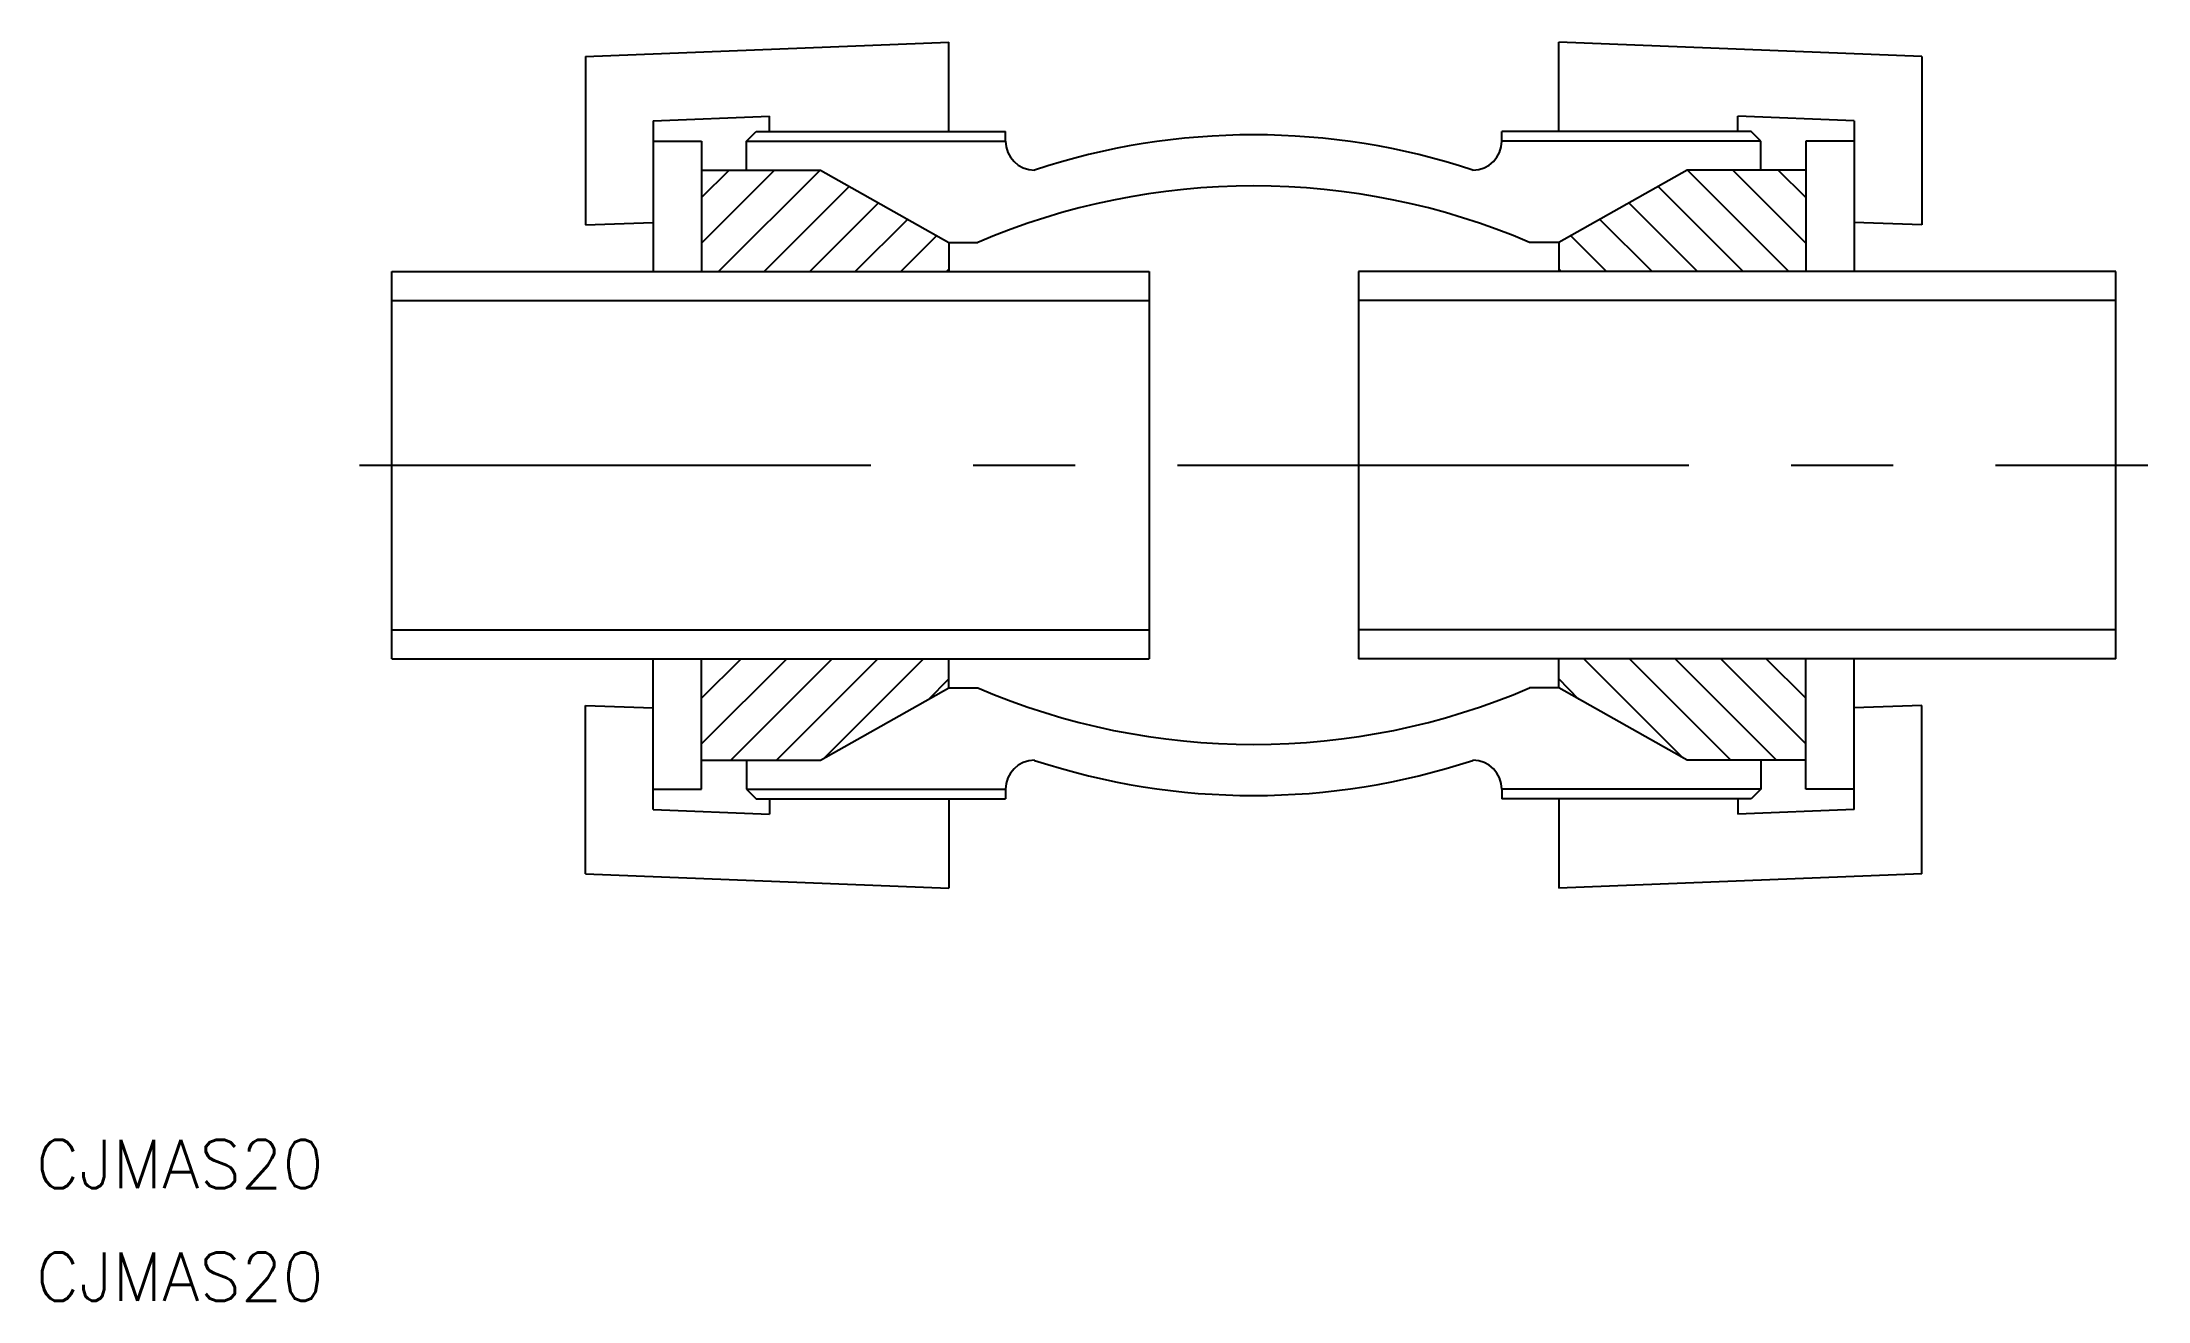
# Model space of a CAD drawing. Extents: x -75 to 56, y -52 to 26.
import ezdxf

# ---------------------------------------------------------------- set-up
doc = ezdxf.new("R2010")
doc.units = 0
doc.linetypes.add('CENTER', pattern=[50.8, 31.75, -6.35, 6.35, -6.35])
doc.layers.get('0').update_dxf_attribs({"linetype": 'CONTINUOUS'})
doc.layers.add('CENTER', color=1, linetype='CENTER')
doc.styles.get("Standard").update_dxf_attribs({"font": 'txt.shx', "height": 3, "bigfont": 'bigfont.shx'})

msp = doc.modelspace()

# ---------------------------------------------------------------- linework, layer by layer
at = {"color": 7, "linetype": 'CONTINUOUS'}
for p, q in [((-41.5, 25.39), (-18.94, 26.28)), ((-18.94, 20.73), (-18.94, 26.28)), ((41.5, 25.39), (18.94, 26.28)), ((18.94, 20.73), (18.94, 26.28)), ((-41.5, 25.39), (-41.5, 14.92)), ((41.5, 25.39), (41.5, 14.92)), ((-37.29, 21.38), (-30.07, 21.67)), ((-37.29, 21.38), (-37.29, 12.03)), ((-30.07, 20.73), (-30.07, 21.67)), ((37.29, 21.38), (30.07, 21.67)), ((30.07, 20.73), (30.07, 21.67)), ((37.29, 21.38), (37.29, 12.03)), ((-37.29, 20.13), (-34.28, 20.13)), ((-34.28, 20.13), (-34.28, 12.03)), ((-31.5, 20.13), (-30.9, 20.73)), ((-31.5, 18.33), (-31.5, 20.13)), ((-30.9, 20.73), (-15.41, 20.73)), ((-15.41, 20.13), (-15.41, 20.73)), ((30.9, 20.73), (15.41, 20.73)), ((15.41, 20.13), (15.41, 20.73)), ((31.5, 20.13), (30.9, 20.73)), ((31.5, 18.33), (31.5, 20.13)), ((34.28, 20.13), (34.28, 12.03)), ((37.29, 20.13), (34.28, 20.13)), ((-34.28, 18.33), (-26.91, 18.33)), ((-26.91, 18.33), (-18.94, 13.83)), ((26.91, 18.33), (18.94, 13.83)), ((34.28, 18.33), (26.91, 18.33)), ((-41.5, 14.92), (-37.29, 15.08)), ((41.5, 14.92), (37.29, 15.08)), ((-18.94, 13.83), (-18.94, 12.03)), ((-18.94, 13.83), (-17.13, 13.83)), ((18.94, 13.83), (17.13, 13.83)), ((18.94, 13.83), (18.94, 12.03)), ((-53.53, 12.03), (-6.5, 12.03)), ((-53.53, -12.03), (-53.53, 12.03)), ((-6.5, 12.03), (-6.5, -12.03)), ((53.53, 12.03), (6.5, 12.03)), ((6.5, 12.03), (6.5, -12.03)), ((53.53, -12.03), (53.53, 12.03)), ((-53.53, 10.22), (-6.5, 10.22)), ((53.53, 10.22), (6.5, 10.22)), ((-53.53, -10.22), (-6.5, -10.22)), ((53.53, -10.22), (6.5, -10.22)), ((-53.53, -12.03), (-6.5, -12.03)), ((-37.29, -21.38), (-37.29, -12.03)), ((-34.28, -20.13), (-34.28, -12.03)), ((-18.94, -13.83), (-18.94, -12.03)), ((53.53, -12.03), (6.5, -12.03)), ((18.94, -13.83), (18.94, -12.03)), ((34.28, -20.13), (34.28, -12.03)), ((37.29, -21.38), (37.29, -12.03)), ((-26.91, -18.33), (-18.94, -13.83)), ((-18.94, -13.83), (-17.13, -13.83)), ((18.94, -13.83), (17.13, -13.83)), ((26.91, -18.33), (18.94, -13.83)), ((-41.5, -25.39), (-41.5, -14.92)), ((-41.5, -14.92), (-37.29, -15.08)), ((41.5, -14.92), (37.29, -15.08)), ((41.5, -25.39), (41.5, -14.92)), ((-34.28, -18.33), (-26.91, -18.33)), ((-31.5, -18.33), (-31.5, -20.13)), ((34.28, -18.33), (26.91, -18.33)), ((31.5, -18.33), (31.5, -20.13)), ((-37.29, -20.13), (-34.28, -20.13)), ((-31.5, -20.13), (-30.9, -20.73)), ((-30.9, -20.73), (-15.41, -20.73)), ((-30.07, -20.73), (-30.07, -21.67)), ((-18.94, -20.73), (-18.94, -26.28)), ((-15.41, -20.13), (-15.41, -20.73)), ((15.41, -20.13), (15.41, -20.73)), ((30.9, -20.73), (15.41, -20.73)), ((18.94, -20.73), (18.94, -26.28)), ((30.07, -20.73), (30.07, -21.67)), ((31.5, -20.13), (30.9, -20.73)), ((37.29, -20.13), (34.28, -20.13)), ((-37.29, -21.38), (-30.07, -21.67)), ((37.29, -21.38), (30.07, -21.67)), ((-41.5, -25.39), (-18.94, -26.28)), ((41.5, -25.39), (18.94, -26.28))]:
    msp.add_line(p, q, dxfattribs=at)
at = {"color": 3, "linetype": 'CONTINUOUS'}
for p, q in [((-31.5, 20.13), (-15.41, 20.13)), ((31.5, 20.13), (15.41, 20.13)), ((-34.28, 16.63), (-32.58, 18.33)), ((-34.28, 13.8), (-29.75, 18.33)), ((-33.23, 12.03), (-26.93, 18.33)), ((33.23, 12.03), (26.93, 18.33)), ((34.28, 13.8), (29.75, 18.33)), ((34.28, 16.63), (32.58, 18.33)), ((-30.4, 12.03), (-25.11, 17.31)), ((30.4, 12.03), (25.11, 17.31)), ((-27.57, 12.03), (-23.3, 16.29)), ((27.57, 12.03), (23.3, 16.29)), ((-24.74, 12.03), (-21.5, 15.27)), ((24.74, 12.03), (21.5, 15.27)), ((-21.91, 12.03), (-19.69, 14.25)), ((21.91, 12.03), (19.69, 14.25)), ((-19.08, 12.03), (-18.94, 12.17)), ((19.08, 12.03), (18.94, 12.17)), ((-34.28, -14.48), (-31.83, -12.03)), ((-34.28, -17.31), (-29, -12.03)), ((-32.47, -18.33), (-26.17, -12.03)), ((-29.64, -18.33), (-23.34, -12.03)), ((-26.68, -18.2), (-20.51, -12.03)), ((26.68, -18.2), (20.51, -12.03)), ((29.64, -18.33), (23.34, -12.03)), ((32.47, -18.33), (26.17, -12.03)), ((34.28, -17.31), (29, -12.03)), ((34.28, -14.48), (31.83, -12.03)), ((-20.2, -14.55), (-18.94, -13.28)), ((20.2, -14.55), (18.94, -13.28)), ((-31.5, -20.13), (-15.41, -20.13)), ((31.5, -20.13), (15.41, -20.13))]:
    msp.add_line(p, q, dxfattribs=at)
at = {"color": 7, "linetype": 'CONTINUOUS'}
for centre, radius, start, end in [((-13.61, 20.13), 1.8, 180, 270), ((0, -22.95), 43.47, 71.757, 108.243), ((13.61, 20.13), 1.8, 270, 360), ((13.61, 20.13), 1.8, 270, 360), ((0, -26.12), 43.47, 66.7858, 113.2142), ((0, 26.12), 43.47, 246.7858, 293.2142), ((-13.61, -20.13), 1.8, 90, 180), ((0, 22.95), 43.47, 251.757, 288.243), ((13.61, -20.13), 1.8, 0, 90), ((13.61, -20.13), 1.8, 0, 90)]:
    msp.add_arc(centre, radius, start, end, dxfattribs=at)
at = {"layer": 'CENTER', "color": 1, "linetype": 'CENTER'}
msp.add_line((-55.53, 0), (55.53, 0), dxfattribs=at)

# ---------------------------------------------------------------- texts
at = {"color": 7, "linetype": 'CONTINUOUS'}
for p in [(-75.62, -44.91), (-75.62, -51.91)]:
    msp.add_text('CJMAS20', height=3, dxfattribs=at).set_placement(p)

doc.saveas('drawing.dxf')
